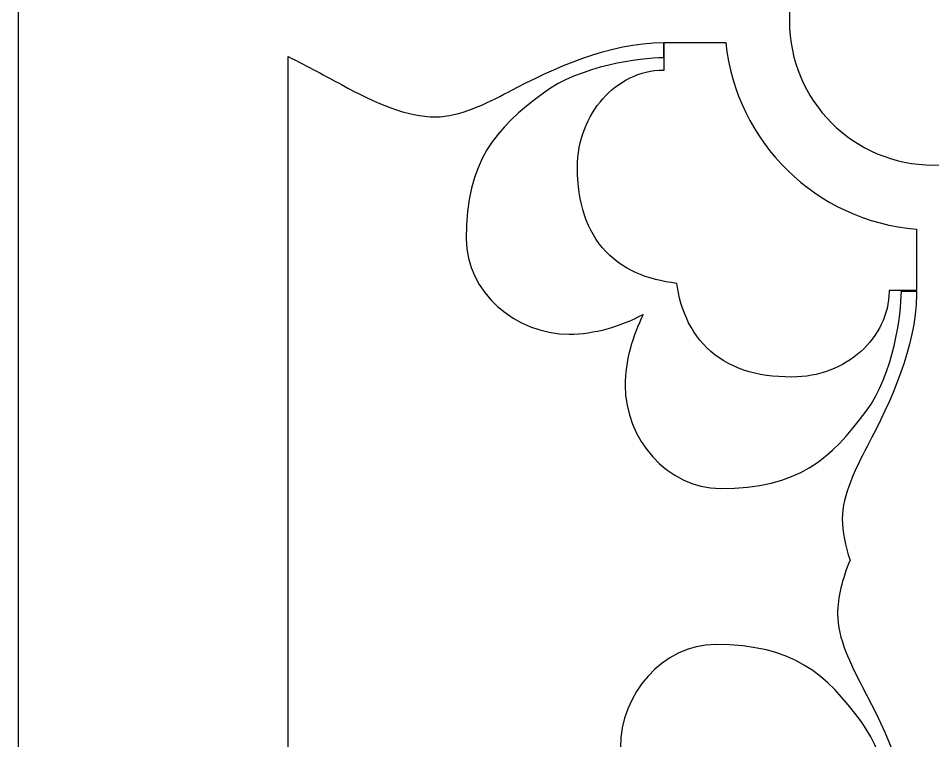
# Model space of a CAD drawing. Header units: centimetres. Extents: x 20.9 to 27, y -2.7 to 9.
# Drawn here: x 20.936 to 21.722, y 7.607 to 8.227 of the extents above; entities that cross this region are included whole.
import ezdxf

# ---------------------------------------------------------------- set-up
doc = ezdxf.new("R2010")
doc.units = ezdxf.units.CM
doc.header["$MEASUREMENT"] = 0
doc.layers.add('layer 1', color=7, linetype='Continuous')

msp = doc.modelspace()

# ---------------------------------------------------------------- linework, layer by layer
at = {"layer": 'layer 1', "color": 250}
for points, knots in [([(20.93631, -2.70131), (20.93631, -2.70131), (20.93631, 9.00077), (20.93631, 9.00077), (20.93631, 9.00077), (20.93631, 9.00077), (26.99977, 9.00077), (26.99977, 9.00077), (26.99977, 9.00077), (26.99977, 9.00077), (26.99977, -2.70131), (26.99977, -2.70131), (26.99977, -2.70131), (26.99977, -2.70131), (20.93631, -2.70131), (20.93631, -2.70131)], [0, 0, 0, 0, 0.2, 0.2, 0.2, 0.2, 0.4, 0.4, 0.4, 0.4, 0.6, 0.6, 0.6, 0.6, 1, 1, 1, 1]), ([(21.59848, 8.225), (21.59848, 8.2932), (21.65379, 8.34851), (21.72199, 8.34851), (21.72199, 8.34851), (21.79019, 8.34851), (21.8455, 8.2932), (21.8455, 8.225), (21.8455, 8.225), (21.8455, 8.1568), (21.79019, 8.10149), (21.72199, 8.10149), (21.72199, 8.10149), (21.65379, 8.10149), (21.59848, 8.1568), (21.59848, 8.225)], [0, 0, 0, 0, 0.2, 0.2, 0.2, 0.2, 0.4, 0.4, 0.4, 0.4, 0.6, 0.6, 0.6, 0.6, 1, 1, 1, 1]), ([(21.65053, 7.76231), (21.64632, 7.77464), (21.64389, 7.78646), (21.64389, 7.79775), (21.64389, 7.79775), (21.64389, 7.8182), (21.65533, 7.8411), (21.66515, 7.85992), (21.66515, 7.85992), (21.68599, 7.89917), (21.70681, 7.94469), (21.70765, 7.99037), (21.70765, 7.99037), (21.70765, 7.99037), (21.70765, 7.99322), (21.70765, 7.99322), (21.70765, 7.99322), (21.70765, 7.99322), (21.69459, 7.99322), (21.69459, 7.99322), (21.69459, 7.99322), (21.69459, 7.97358), (21.68805, 7.92206), (21.66433, 7.89017), (21.66433, 7.89017), (21.63407, 7.84927), (21.60628, 7.82393), (21.5392, 7.82393), (21.5392, 7.82393), (21.4934, 7.82393), (21.45743, 7.86644), (21.45743, 7.91226), (21.45743, 7.91226), (21.45743, 7.93298), (21.46346, 7.95438), (21.47302, 7.97333), (21.47302, 7.97333), (21.45341, 7.96297), (21.43096, 7.95635), (21.40925, 7.95635), (21.40925, 7.95635), (21.36344, 7.95635), (21.32093, 7.99232), (21.32093, 8.03812), (21.32093, 8.03812), (21.32093, 8.1052), (21.34627, 8.13299), (21.38717, 8.16325), (21.38717, 8.16325), (21.41905, 8.18697), (21.47058, 8.19351), (21.49021, 8.19351), (21.49021, 8.19351), (21.49021, 8.19351), (21.49021, 8.2066), (21.49021, 8.2066), (21.49021, 8.2066), (21.44359, 8.2066), (21.39698, 8.18533), (21.35691, 8.16406), (21.35691, 8.16406), (21.3381, 8.15425), (21.3152, 8.14281), (21.29475, 8.14281), (21.29475, 8.14281), (21.27021, 8.14281), (21.24322, 8.15425), (21.21379, 8.17062), (21.21379, 8.17062), (21.20078, 8.17768), (21.18488, 8.1861), (21.16804, 8.19456), (21.16804, 8.19456), (21.16804, 8.19456), (21.16804, 7.31513), (21.16804, 7.31513), (21.16804, 7.31513), (21.18488, 7.3236), (21.20078, 7.33202), (21.21379, 7.33909), (21.21379, 7.33909), (21.24322, 7.35545), (21.27021, 7.36689), (21.29475, 7.36689), (21.29475, 7.36689), (21.3152, 7.36689), (21.3381, 7.35545), (21.35691, 7.34563), (21.35691, 7.34563), (21.37636, 7.3353), (21.39735, 7.32498), (21.41913, 7.3171), (21.41913, 7.3171), (21.41913, 7.3171), (21.47463, 7.3171), (21.47463, 7.3171), (21.47463, 7.3171), (21.45035, 7.31958), (21.41254, 7.32758), (21.38717, 7.34645), (21.38717, 7.34645), (21.34627, 7.37671), (21.32093, 7.4045), (21.32093, 7.47158), (21.32093, 7.47158), (21.32093, 7.51738), (21.36344, 7.55335), (21.40925, 7.55335), (21.40925, 7.55335), (21.42997, 7.55335), (21.45137, 7.54732), (21.47032, 7.53776), (21.47032, 7.53776), (21.45996, 7.55737), (21.45334, 7.57982), (21.45334, 7.60153), (21.45334, 7.60153), (21.45334, 7.64734), (21.48932, 7.68986), (21.53512, 7.68986), (21.53512, 7.68986), (21.60219, 7.68986), (21.62998, 7.66451), (21.66024, 7.62361), (21.66024, 7.62361), (21.68396, 7.59173), (21.69051, 7.5402), (21.69051, 7.52057), (21.69051, 7.52057), (21.69051, 7.52057), (21.70359, 7.52057), (21.70359, 7.52057), (21.70359, 7.52057), (21.70359, 7.5672), (21.68233, 7.6138), (21.66106, 7.65387), (21.66106, 7.65387), (21.65124, 7.67268), (21.6398, 7.69558), (21.6398, 7.71603), (21.6398, 7.71603), (21.6398, 7.7306), (21.64383, 7.74602), (21.65053, 7.76231)], [0, 0, 0, 0, 0.027027, 0.027027, 0.027027, 0.027027, 0.054054, 0.054054, 0.054054, 0.054054, 0.081081, 0.081081, 0.081081, 0.081081, 0.108108, 0.108108, 0.108108, 0.108108, 0.135135, 0.135135, 0.135135, 0.135135, 0.162162, 0.162162, 0.162162, 0.162162, 0.189189, 0.189189, 0.189189, 0.189189, 0.216216, 0.216216, 0.216216, 0.216216, 0.243243, 0.243243, 0.243243, 0.243243, 0.27027, 0.27027, 0.27027, 0.27027, 0.297297, 0.297297, 0.297297, 0.297297, 0.324324, 0.324324, 0.324324, 0.324324, 0.351351, 0.351351, 0.351351, 0.351351, 0.378378, 0.378378, 0.378378, 0.378378, 0.405405, 0.405405, 0.405405, 0.405405, 0.432432, 0.432432, 0.432432, 0.432432, 0.459459, 0.459459, 0.459459, 0.459459, 0.486486, 0.486486, 0.486486, 0.486486, 0.513514, 0.513514, 0.513514, 0.513514, 0.540541, 0.540541, 0.540541, 0.540541, 0.567568, 0.567568, 0.567568, 0.567568, 0.594595, 0.594595, 0.594595, 0.594595, 0.621622, 0.621622, 0.621622, 0.621622, 0.648649, 0.648649, 0.648649, 0.648649, 0.675676, 0.675676, 0.675676, 0.675676, 0.702703, 0.702703, 0.702703, 0.702703, 0.72973, 0.72973, 0.72973, 0.72973, 0.756757, 0.756757, 0.756757, 0.756757, 0.783784, 0.783784, 0.783784, 0.783784, 0.810811, 0.810811, 0.810811, 0.810811, 0.837838, 0.837838, 0.837838, 0.837838, 0.864865, 0.864865, 0.864865, 0.864865, 0.891892, 0.891892, 0.891892, 0.891892, 0.918919, 0.918919, 0.918919, 0.918919, 0.945946, 0.945946, 0.945946, 0.945946, 1, 1, 1, 1]), ([(21.54388, 8.2066), (21.54388, 8.2066), (21.49092, 8.2066), (21.49092, 8.2066), (21.49092, 8.2066), (21.49092, 8.2066), (21.49092, 8.18297), (21.49092, 8.18297), (21.49092, 8.18297), (21.49092, 8.18297), (21.48992, 8.18297), (21.48992, 8.18297), (21.48992, 8.18297), (21.48992, 8.18297), (21.48647, 8.18287), (21.48647, 8.18287), (21.48647, 8.18287), (21.48647, 8.18287), (21.48276, 8.18253), (21.48276, 8.18253), (21.48276, 8.18253), (21.48276, 8.18253), (21.4791, 8.18198), (21.4791, 8.18198), (21.4791, 8.18198), (21.4791, 8.18198), (21.47548, 8.18123), (21.47548, 8.18123), (21.47548, 8.18123), (21.47548, 8.18123), (21.47192, 8.18027), (21.47192, 8.18027), (21.47192, 8.18027), (21.47192, 8.18027), (21.46843, 8.17913), (21.46843, 8.17913), (21.46843, 8.17913), (21.46843, 8.17913), (21.46502, 8.1778), (21.46502, 8.1778), (21.46502, 8.1778), (21.46502, 8.1778), (21.46168, 8.17629), (21.46168, 8.17629), (21.46168, 8.17629), (21.46168, 8.17629), (21.45841, 8.1746), (21.45841, 8.1746), (21.45841, 8.1746), (21.45841, 8.1746), (21.45525, 8.17275), (21.45525, 8.17275), (21.45525, 8.17275), (21.45525, 8.17275), (21.45216, 8.17074), (21.45216, 8.17074), (21.45216, 8.17074), (21.45216, 8.17074), (21.44918, 8.16858), (21.44918, 8.16858), (21.44918, 8.16858), (21.44918, 8.16858), (21.44629, 8.16626), (21.44629, 8.16626), (21.44629, 8.16626), (21.44629, 8.16626), (21.44351, 8.1638), (21.44351, 8.1638), (21.44351, 8.1638), (21.44351, 8.1638), (21.44083, 8.1612), (21.44083, 8.1612), (21.44083, 8.1612), (21.44083, 8.1612), (21.43827, 8.15847), (21.43827, 8.15847), (21.43827, 8.15847), (21.43827, 8.15847), (21.43583, 8.1556), (21.43583, 8.1556), (21.43583, 8.1556), (21.43583, 8.1556), (21.43351, 8.1526), (21.43351, 8.1526), (21.43351, 8.1526), (21.43351, 8.1526), (21.43131, 8.14947), (21.43131, 8.14947), (21.43131, 8.14947), (21.43131, 8.14947), (21.42924, 8.14623), (21.42924, 8.14623), (21.42924, 8.14623), (21.42924, 8.14623), (21.42731, 8.14287), (21.42731, 8.14287), (21.42731, 8.14287), (21.42731, 8.14287), (21.42552, 8.1394), (21.42552, 8.1394), (21.42552, 8.1394), (21.42552, 8.1394), (21.42387, 8.13582), (21.42387, 8.13582), (21.42387, 8.13582), (21.42387, 8.13582), (21.42238, 8.13213), (21.42238, 8.13213), (21.42238, 8.13213), (21.42238, 8.13213), (21.42104, 8.12835), (21.42104, 8.12835), (21.42104, 8.12835), (21.42104, 8.12835), (21.41987, 8.12447), (21.41987, 8.12447), (21.41987, 8.12447), (21.41987, 8.12447), (21.41886, 8.12049), (21.41886, 8.12049), (21.41886, 8.12049), (21.41886, 8.12049), (21.41802, 8.11644), (21.41802, 8.11644), (21.41802, 8.11644), (21.41802, 8.11644), (21.41736, 8.1123), (21.41736, 8.1123), (21.41736, 8.1123), (21.41736, 8.1123), (21.41689, 8.10809), (21.41689, 8.10809), (21.41689, 8.10809), (21.41689, 8.10809), (21.4166, 8.10381), (21.4166, 8.10381), (21.4166, 8.10381), (21.4166, 8.10381), (21.4165, 8.09953), (21.4165, 8.09953), (21.4165, 8.09953), (21.4165, 8.09953), (21.41659, 8.09388), (21.41659, 8.09388), (21.41659, 8.09388), (21.41659, 8.09388), (21.41686, 8.08843), (21.41686, 8.08843), (21.41686, 8.08843), (21.41686, 8.08843), (21.41732, 8.08312), (21.41732, 8.08312), (21.41732, 8.08312), (21.41732, 8.08312), (21.41796, 8.07795), (21.41796, 8.07795), (21.41796, 8.07795), (21.41796, 8.07795), (21.41879, 8.07291), (21.41879, 8.07291), (21.41879, 8.07291), (21.41879, 8.07291), (21.41982, 8.068), (21.41982, 8.068), (21.41982, 8.068), (21.41982, 8.068), (21.42104, 8.06323), (21.42104, 8.06323), (21.42104, 8.06323), (21.42104, 8.06323), (21.42246, 8.0586), (21.42246, 8.0586), (21.42246, 8.0586), (21.42246, 8.0586), (21.42408, 8.0541), (21.42408, 8.0541), (21.42408, 8.0541), (21.42408, 8.0541), (21.42591, 8.04975), (21.42591, 8.04975), (21.42591, 8.04975), (21.42591, 8.04975), (21.42794, 8.04555), (21.42794, 8.04555), (21.42794, 8.04555), (21.42794, 8.04555), (21.43017, 8.0415), (21.43017, 8.0415), (21.43017, 8.0415), (21.43017, 8.0415), (21.43261, 8.03763), (21.43261, 8.03763), (21.43261, 8.03763), (21.43261, 8.03763), (21.43525, 8.03392), (21.43525, 8.03392), (21.43525, 8.03392), (21.43525, 8.03392), (21.43808, 8.03039), (21.43808, 8.03039), (21.43808, 8.03039), (21.43808, 8.03039), (21.44109, 8.02706), (21.44109, 8.02706), (21.44109, 8.02706), (21.44109, 8.02706), (21.44427, 8.02392), (21.44427, 8.02392), (21.44427, 8.02392), (21.44427, 8.02392), (21.44762, 8.02098), (21.44762, 8.02098), (21.44762, 8.02098), (21.44762, 8.02098), (21.45113, 8.01823), (21.45113, 8.01823), (21.45113, 8.01823), (21.45113, 8.01823), (21.45477, 8.0157), (21.45477, 8.0157), (21.45477, 8.0157), (21.45477, 8.0157), (21.45853, 8.01336), (21.45853, 8.01336), (21.45853, 8.01336), (21.45853, 8.01336), (21.46242, 8.01122), (21.46242, 8.01122), (21.46242, 8.01122), (21.46242, 8.01122), (21.46642, 8.00928), (21.46642, 8.00928), (21.46642, 8.00928), (21.46642, 8.00928), (21.47052, 8.00753), (21.47052, 8.00753), (21.47052, 8.00753), (21.47052, 8.00753), (21.4747, 8.00595), (21.4747, 8.00595), (21.4747, 8.00595), (21.4747, 8.00595), (21.47898, 8.00455), (21.47898, 8.00455), (21.47898, 8.00455), (21.47898, 8.00455), (21.48334, 8.00332), (21.48334, 8.00332), (21.48334, 8.00332), (21.48334, 8.00332), (21.48778, 8.00226), (21.48778, 8.00226), (21.48778, 8.00226), (21.48778, 8.00226), (21.49229, 8.00134), (21.49229, 8.00134), (21.49229, 8.00134), (21.49229, 8.00134), (21.49688, 8.00058), (21.49688, 8.00058), (21.49688, 8.00058), (21.49688, 8.00058), (21.50154, 7.99996), (21.50154, 7.99996), (21.50154, 7.99996), (21.50154, 7.99996), (21.50168, 7.99994), (21.50168, 7.99994), (21.50168, 7.99994), (21.50168, 7.99994), (21.50223, 7.99643), (21.50223, 7.99643), (21.50223, 7.99643), (21.50223, 7.99643), (21.50311, 7.99186), (21.50311, 7.99186), (21.50311, 7.99186), (21.50311, 7.99186), (21.50415, 7.98736), (21.50415, 7.98736), (21.50415, 7.98736), (21.50415, 7.98736), (21.50536, 7.98295), (21.50536, 7.98295), (21.50536, 7.98295), (21.50536, 7.98295), (21.50673, 7.97862), (21.50673, 7.97862), (21.50673, 7.97862), (21.50673, 7.97862), (21.50828, 7.97438), (21.50828, 7.97438), (21.50828, 7.97438), (21.50828, 7.97438), (21.51001, 7.97023), (21.51001, 7.97023), (21.51001, 7.97023), (21.51001, 7.97023), (21.51193, 7.96618), (21.51193, 7.96618), (21.51193, 7.96618), (21.51193, 7.96618), (21.51405, 7.96224), (21.51405, 7.96224), (21.51405, 7.96224), (21.51405, 7.96224), (21.51637, 7.95841), (21.51637, 7.95841), (21.51637, 7.95841), (21.51637, 7.95841), (21.51889, 7.95472), (21.51889, 7.95472), (21.51889, 7.95472), (21.51889, 7.95472), (21.52163, 7.95116), (21.52163, 7.95116), (21.52163, 7.95116), (21.52163, 7.95116), (21.52456, 7.94776), (21.52456, 7.94776), (21.52456, 7.94776), (21.52456, 7.94776), (21.5277, 7.94452), (21.5277, 7.94452), (21.5277, 7.94452), (21.5277, 7.94452), (21.53104, 7.94146), (21.53104, 7.94146), (21.53104, 7.94146), (21.53104, 7.94146), (21.53457, 7.93859), (21.53457, 7.93859), (21.53457, 7.93859), (21.53457, 7.93859), (21.53829, 7.9359), (21.53829, 7.9359), (21.53829, 7.9359), (21.53829, 7.9359), (21.54218, 7.93342), (21.54218, 7.93342), (21.54218, 7.93342), (21.54218, 7.93342), (21.54624, 7.93115), (21.54624, 7.93115), (21.54624, 7.93115), (21.54624, 7.93115), (21.55047, 7.92908), (21.55047, 7.92908), (21.55047, 7.92908), (21.55047, 7.92908), (21.55484, 7.92722), (21.55484, 7.92722), (21.55484, 7.92722), (21.55484, 7.92722), (21.55937, 7.92557), (21.55937, 7.92557), (21.55937, 7.92557), (21.55937, 7.92557), (21.56403, 7.92412), (21.56403, 7.92412), (21.56403, 7.92412), (21.56403, 7.92412), (21.56883, 7.92288), (21.56883, 7.92288), (21.56883, 7.92288), (21.56883, 7.92288), (21.57377, 7.92184), (21.57377, 7.92184), (21.57377, 7.92184), (21.57377, 7.92184), (21.57885, 7.92099), (21.57885, 7.92099), (21.57885, 7.92099), (21.57885, 7.92099), (21.58406, 7.92034), (21.58406, 7.92034), (21.58406, 7.92034), (21.58406, 7.92034), (21.58942, 7.91988), (21.58942, 7.91988), (21.58942, 7.91988), (21.58942, 7.91988), (21.59491, 7.9196), (21.59491, 7.9196), (21.59491, 7.9196), (21.59491, 7.9196), (21.60061, 7.91951), (21.60061, 7.91951), (21.60061, 7.91951), (21.60061, 7.91951), (21.60489, 7.9196), (21.60489, 7.9196), (21.60489, 7.9196), (21.60489, 7.9196), (21.60917, 7.91989), (21.60917, 7.91989), (21.60917, 7.91989), (21.60917, 7.91989), (21.61338, 7.92037), (21.61338, 7.92037), (21.61338, 7.92037), (21.61338, 7.92037), (21.61752, 7.92103), (21.61752, 7.92103), (21.61752, 7.92103), (21.61752, 7.92103), (21.62157, 7.92186), (21.62157, 7.92186), (21.62157, 7.92186), (21.62157, 7.92186), (21.62555, 7.92287), (21.62555, 7.92287), (21.62555, 7.92287), (21.62555, 7.92287), (21.62943, 7.92405), (21.62943, 7.92405), (21.62943, 7.92405), (21.62943, 7.92405), (21.63322, 7.92539), (21.63322, 7.92539), (21.63322, 7.92539), (21.63322, 7.92539), (21.6369, 7.92688), (21.6369, 7.92688), (21.6369, 7.92688), (21.6369, 7.92688), (21.64048, 7.92852), (21.64048, 7.92852), (21.64048, 7.92852), (21.64048, 7.92852), (21.64395, 7.93031), (21.64395, 7.93031), (21.64395, 7.93031), (21.64395, 7.93031), (21.64731, 7.93225), (21.64731, 7.93225), (21.64731, 7.93225), (21.64731, 7.93225), (21.65056, 7.93431), (21.65056, 7.93431), (21.65056, 7.93431), (21.65056, 7.93431), (21.65368, 7.93651), (21.65368, 7.93651), (21.65368, 7.93651), (21.65368, 7.93651), (21.65668, 7.93883), (21.65668, 7.93883), (21.65668, 7.93883), (21.65668, 7.93883), (21.65955, 7.94128), (21.65955, 7.94128), (21.65955, 7.94128), (21.65955, 7.94128), (21.66229, 7.94384), (21.66229, 7.94384), (21.66229, 7.94384), (21.66229, 7.94384), (21.66489, 7.94652), (21.66489, 7.94652), (21.66489, 7.94652), (21.66489, 7.94652), (21.66735, 7.9493), (21.66735, 7.9493), (21.66735, 7.9493), (21.66735, 7.9493), (21.66967, 7.95218), (21.66967, 7.95218), (21.66967, 7.95218), (21.66967, 7.95218), (21.67183, 7.95517), (21.67183, 7.95517), (21.67183, 7.95517), (21.67183, 7.95517), (21.67384, 7.95825), (21.67384, 7.95825), (21.67384, 7.95825), (21.67384, 7.95825), (21.67569, 7.96142), (21.67569, 7.96142), (21.67569, 7.96142), (21.67569, 7.96142), (21.67737, 7.96468), (21.67737, 7.96468), (21.67737, 7.96468), (21.67737, 7.96468), (21.67888, 7.96802), (21.67888, 7.96802), (21.67888, 7.96802), (21.67888, 7.96802), (21.68022, 7.97144), (21.68022, 7.97144), (21.68022, 7.97144), (21.68022, 7.97144), (21.68136, 7.97493), (21.68136, 7.97493), (21.68136, 7.97493), (21.68136, 7.97493), (21.68232, 7.97849), (21.68232, 7.97849), (21.68232, 7.97849), (21.68232, 7.97849), (21.68307, 7.9821), (21.68307, 7.9821), (21.68307, 7.9821), (21.68307, 7.9821), (21.68362, 7.98577), (21.68362, 7.98577), (21.68362, 7.98577), (21.68362, 7.98577), (21.68396, 7.98947), (21.68396, 7.98947), (21.68396, 7.98947), (21.68396, 7.98947), (21.68406, 7.99293), (21.68406, 7.99293), (21.68406, 7.99293), (21.68406, 7.99293), (21.68406, 7.99393), (21.68406, 7.99393), (21.68406, 7.99393), (21.68406, 7.99393), (21.70765, 7.99393), (21.70765, 7.99393), (21.70765, 7.99393), (21.70765, 7.99393), (21.70765, 8.04652), (21.70765, 8.04652), (21.70765, 8.04652), (21.62157, 8.05334), (21.55262, 8.12107), (21.54388, 8.2066)], [0, 0, 0, 0, 0.007463, 0.007463, 0.007463, 0.007463, 0.014925, 0.014925, 0.014925, 0.014925, 0.022388, 0.022388, 0.022388, 0.022388, 0.029851, 0.029851, 0.029851, 0.029851, 0.037313, 0.037313, 0.037313, 0.037313, 0.044776, 0.044776, 0.044776, 0.044776, 0.052239, 0.052239, 0.052239, 0.052239, 0.059701, 0.059701, 0.059701, 0.059701, 0.067164, 0.067164, 0.067164, 0.067164, 0.074627, 0.074627, 0.074627, 0.074627, 0.08209, 0.08209, 0.08209, 0.08209, 0.089552, 0.089552, 0.089552, 0.089552, 0.097015, 0.097015, 0.097015, 0.097015, 0.104478, 0.104478, 0.104478, 0.104478, 0.11194, 0.11194, 0.11194, 0.11194, 0.119403, 0.119403, 0.119403, 0.119403, 0.126866, 0.126866, 0.126866, 0.126866, 0.134328, 0.134328, 0.134328, 0.134328, 0.141791, 0.141791, 0.141791, 0.141791, 0.149254, 0.149254, 0.149254, 0.149254, 0.156716, 0.156716, 0.156716, 0.156716, 0.164179, 0.164179, 0.164179, 0.164179, 0.171642, 0.171642, 0.171642, 0.171642, 0.179104, 0.179104, 0.179104, 0.179104, 0.186567, 0.186567, 0.186567, 0.186567, 0.19403, 0.19403, 0.19403, 0.19403, 0.201493, 0.201493, 0.201493, 0.201493, 0.208955, 0.208955, 0.208955, 0.208955, 0.216418, 0.216418, 0.216418, 0.216418, 0.223881, 0.223881, 0.223881, 0.223881, 0.231343, 0.231343, 0.231343, 0.231343, 0.238806, 0.238806, 0.238806, 0.238806, 0.246269, 0.246269, 0.246269, 0.246269, 0.253731, 0.253731, 0.253731, 0.253731, 0.261194, 0.261194, 0.261194, 0.261194, 0.268657, 0.268657, 0.268657, 0.268657, 0.276119, 0.276119, 0.276119, 0.276119, 0.283582, 0.283582, 0.283582, 0.283582, 0.291045, 0.291045, 0.291045, 0.291045, 0.298507, 0.298507, 0.298507, 0.298507, 0.30597, 0.30597, 0.30597, 0.30597, 0.313433, 0.313433, 0.313433, 0.313433, 0.320896, 0.320896, 0.320896, 0.320896, 0.328358, 0.328358, 0.328358, 0.328358, 0.335821, 0.335821, 0.335821, 0.335821, 0.343284, 0.343284, 0.343284, 0.343284, 0.350746, 0.350746, 0.350746, 0.350746, 0.358209, 0.358209, 0.358209, 0.358209, 0.365672, 0.365672, 0.365672, 0.365672, 0.373134, 0.373134, 0.373134, 0.373134, 0.380597, 0.380597, 0.380597, 0.380597, 0.38806, 0.38806, 0.38806, 0.38806, 0.395522, 0.395522, 0.395522, 0.395522, 0.402985, 0.402985, 0.402985, 0.402985, 0.410448, 0.410448, 0.410448, 0.410448, 0.41791, 0.41791, 0.41791, 0.41791, 0.425373, 0.425373, 0.425373, 0.425373, 0.432836, 0.432836, 0.432836, 0.432836, 0.440299, 0.440299, 0.440299, 0.440299, 0.447761, 0.447761, 0.447761, 0.447761, 0.455224, 0.455224, 0.455224, 0.455224, 0.462687, 0.462687, 0.462687, 0.462687, 0.470149, 0.470149, 0.470149, 0.470149, 0.477612, 0.477612, 0.477612, 0.477612, 0.485075, 0.485075, 0.485075, 0.485075, 0.492537, 0.492537, 0.492537, 0.492537, 0.5, 0.5, 0.5, 0.5, 0.507463, 0.507463, 0.507463, 0.507463, 0.514925, 0.514925, 0.514925, 0.514925, 0.522388, 0.522388, 0.522388, 0.522388, 0.529851, 0.529851, 0.529851, 0.529851, 0.537313, 0.537313, 0.537313, 0.537313, 0.544776, 0.544776, 0.544776, 0.544776, 0.552239, 0.552239, 0.552239, 0.552239, 0.559701, 0.559701, 0.559701, 0.559701, 0.567164, 0.567164, 0.567164, 0.567164, 0.574627, 0.574627, 0.574627, 0.574627, 0.58209, 0.58209, 0.58209, 0.58209, 0.589552, 0.589552, 0.589552, 0.589552, 0.597015, 0.597015, 0.597015, 0.597015, 0.604478, 0.604478, 0.604478, 0.604478, 0.61194, 0.61194, 0.61194, 0.61194, 0.619403, 0.619403, 0.619403, 0.619403, 0.626866, 0.626866, 0.626866, 0.626866, 0.634328, 0.634328, 0.634328, 0.634328, 0.641791, 0.641791, 0.641791, 0.641791, 0.649254, 0.649254, 0.649254, 0.649254, 0.656716, 0.656716, 0.656716, 0.656716, 0.664179, 0.664179, 0.664179, 0.664179, 0.671642, 0.671642, 0.671642, 0.671642, 0.679104, 0.679104, 0.679104, 0.679104, 0.686567, 0.686567, 0.686567, 0.686567, 0.69403, 0.69403, 0.69403, 0.69403, 0.701493, 0.701493, 0.701493, 0.701493, 0.708955, 0.708955, 0.708955, 0.708955, 0.716418, 0.716418, 0.716418, 0.716418, 0.723881, 0.723881, 0.723881, 0.723881, 0.731343, 0.731343, 0.731343, 0.731343, 0.738806, 0.738806, 0.738806, 0.738806, 0.746269, 0.746269, 0.746269, 0.746269, 0.753731, 0.753731, 0.753731, 0.753731, 0.761194, 0.761194, 0.761194, 0.761194, 0.768657, 0.768657, 0.768657, 0.768657, 0.776119, 0.776119, 0.776119, 0.776119, 0.783582, 0.783582, 0.783582, 0.783582, 0.791045, 0.791045, 0.791045, 0.791045, 0.798507, 0.798507, 0.798507, 0.798507, 0.80597, 0.80597, 0.80597, 0.80597, 0.813433, 0.813433, 0.813433, 0.813433, 0.820896, 0.820896, 0.820896, 0.820896, 0.828358, 0.828358, 0.828358, 0.828358, 0.835821, 0.835821, 0.835821, 0.835821, 0.843284, 0.843284, 0.843284, 0.843284, 0.850746, 0.850746, 0.850746, 0.850746, 0.858209, 0.858209, 0.858209, 0.858209, 0.865672, 0.865672, 0.865672, 0.865672, 0.873134, 0.873134, 0.873134, 0.873134, 0.880597, 0.880597, 0.880597, 0.880597, 0.88806, 0.88806, 0.88806, 0.88806, 0.895522, 0.895522, 0.895522, 0.895522, 0.902985, 0.902985, 0.902985, 0.902985, 0.910448, 0.910448, 0.910448, 0.910448, 0.91791, 0.91791, 0.91791, 0.91791, 0.925373, 0.925373, 0.925373, 0.925373, 0.932836, 0.932836, 0.932836, 0.932836, 0.940299, 0.940299, 0.940299, 0.940299, 0.947761, 0.947761, 0.947761, 0.947761, 0.955224, 0.955224, 0.955224, 0.955224, 0.962687, 0.962687, 0.962687, 0.962687, 0.970149, 0.970149, 0.970149, 0.970149, 0.977612, 0.977612, 0.977612, 0.977612, 0.985075, 0.985075, 0.985075, 0.985075, 1, 1, 1, 1])]:
    msp.add_open_spline(points, degree=3, knots=knots, dxfattribs=at)

doc.saveas('drawing.dxf')
